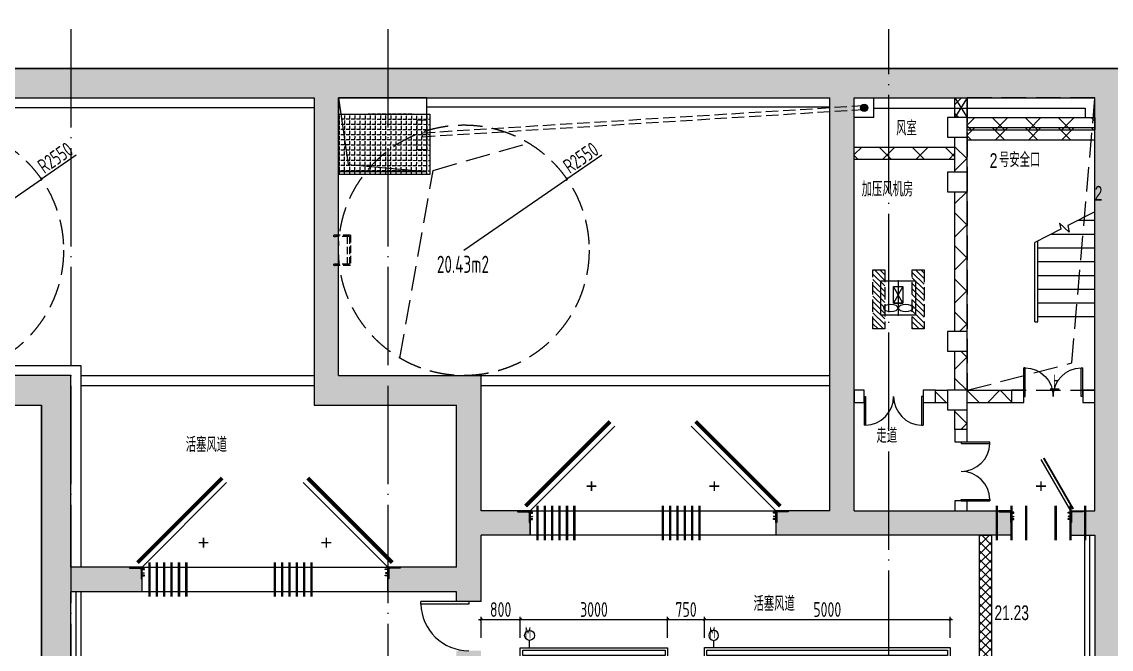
# Model space of a CAD drawing. Extents: x 4 to 13611208, y -605838 to 574722.
# Drawn here: x 13169947 to 13192128, y 211941 to 224710 of the extents above; entities that cross this region are included whole.
import ezdxf

# ---------------------------------------------------------------- set-up
doc = ezdxf.new("R2010")
doc.units = 0
doc.header["$LTSCALE"] = 1000
doc.header["$MEASUREMENT"] = 0
doc.linetypes.add('DASH', pattern=[0.35, 0.25, -0.1])
doc.linetypes.add('DOTE', pattern=[2.42, 2, -0.2, 0.02, -0.2])
for name, color, linetype, lineweight in [('1-人防', 7, 'Continuous', 5), ('1-环控专业', 8, 'Continuous', 5), ('SDF-风阀', 51, 'Continuous', 5), ('建筑底图', 8, 'Continuous', 13)]:
    doc.layers.add(name, color=color, linetype=linetype, lineweight=lineweight)
doc.layers.add('SDF-标注', color=7, linetype='Continuous')
doc.styles.add('67', font='gbenor.shx', dxfattribs={"width": 0.7, "bigfont": 'hztxt.shx'})
doc.styles.add('C', font='HZTXT_E', dxfattribs={"width": 0.7, "bigfont": 'HZTXT'})
doc.styles.add('du', font='gbenor.shx', dxfattribs={"width": 0.8, "bigfont": 'hztxt.shx'})
doc.styles.get("Standard").update_dxf_attribs({"font": 'gbenor.shx', "bigfont": 'gbcbig.shx'})
doc.dimstyles.new('67', dxfattribs={"dimscale": 100, "dimtxt": 3, "dimasz": 0.5, "dimexe": 0.5, "dimexo": 2, "dimgap": 0.5, "dimtad": 2, "dimdec": 0, "dimrnd": 5, "dimzin": 0, "dimdsep": 46, "dimtxsty": 'du', "dimblk": 'ARCHTICK', "dimcen": 0, "dimdle": 0.5, "dimclrd": 256, "dimclre": 256, "dimclrt": 256, "dimazin": 0, "dimtfac": 1, "dimtdec": 0, "dimtix": 1, "dimtmove": 2, "dimatfit": 3, "dimfxl": 100, "dimtolj": 1, "dimtzin": 0, "dimlwd": -1, "dimlwe": -1, "dimarcsym": 0})
pattern_1 = [(45, (0, 0), (-336.759605, 336.759605), []), (135, (0, 0), (-336.759605, -336.759605), [])]

# ---------------------------------------------------------------- blocks, each defined once
blk = doc.blocks.new('ZLFJP')
at = {"layer": '1-环控专业', "color": 250}
for p, q in [((1, 0.5), (0, 0.5)), ((0, 0.5), (0, -0.5)), ((1, -0.5), (1, 0.5)), ((0, 0), (1, 0)), ((0.161, -0.135), (0.65, 0.135)), ((0.65, -0.135), (0.161, 0.135)), ((0.65, 0.135), (0.161, 0.135)), ((0.161, 0.135), (0.161, -0.135)), ((0.65, 0.135), (0.65, -0.135)), ((0.65, -0.135), (0.65, 0.135)), ((0.161, -0.135), (0.65, -0.135)), ((0, -0.5), (1, -0.5))]:
    blk.add_line(p, q, dxfattribs=at)
for centre in [(0.788, 0.216), (0.788, -0.216)]:
    blk.add_ellipse(centre, major_axis=(0, -0.216), ratio=0.452975, dxfattribs=at)
for p in [(0, 0), (1, 0)]:
    blk.add_point(p, dxfattribs=at)
blk = doc.blocks.new('爬梯')
at = {"layer": '1-人防', "color": 0, "linetype": 'DASH', "ltscale": 0.3}
for p, q in [((7260667, -1182299), (7260667, -1182147)), ((7260681, -1182287), (7260681, -1182147)), ((7260961, -1182287), (7260961, -1182147)), ((7260975, -1182299), (7260975, -1182147)), ((7260975, -1182299), (7260667, -1182299)), ((7260961, -1182264), (7260681, -1182264)), ((7260961, -1182287), (7260681, -1182287))]:
    blk.add_line(p, q, dxfattribs=at)
at = {"layer": '1-人防', "color": 0, "linetype": 'DASH'}
for centre in [(7260674, -1182139), (7260968, -1182139)]:
    blk.add_circle(centre, 10.5, dxfattribs=at)
blk = doc.blocks.new('JG')
blk.add_hatch(color=0).paths.add_polyline_path([(-240, 0), (-240, -15, 0.414214), (-233, -22), (-48, -22, -0.414214), (-22, -48), (-22, -249, 0.414214), (-15, -256), (0, -256), (0, 0)])
at = {"color": 0}
blk.add_lwpolyline([(0, 0), (0, -256), (-15, -256, -0.414214), (-22, -249), (-22, -48, 0.414214), (-48, -22), (-233, -22, -0.414214), (-240, -15), (-240, 0)], format="xyb", close=True, dxfattribs=at)
for points in [[(-176, 0), (-176, 48), (-160, 48), (-160, 0)], [(-118, 0), (-112, 45), (-119, 45), (-125, 0)], [(-48, 0), (-48, 48), (-32, 48), (-32, 0)]]:
    blk.add_lwpolyline(points, close=True, dxfattribs=at)
blk = doc.blocks.new('$DorLib2D$00000001')
for p, q in [((0.45, 0.975), (0.5, 0.975)), ((0.45, 0), (0.45, 0.975)), ((0.5, 0), (0.5, 0.975)), ((0.5, 0), (0.45, 0))]:
    blk.add_line(p, q)
at = {"lineweight": 13}
blk.add_arc((0.475, 0), 0.975, 91.4693, 180, dxfattribs=at)
blk = doc.blocks.new('$DorLib2D$00000002')
for p, q in [((-0.5, 0), (-0.5, 0.4875)), ((-0.475, 0.4875), (-0.5, 0.4875)), ((-0.475, 0), (-0.475, 0.4875)), ((0.475, 0), (0.475, 0.4875)), ((0.475, 0.4875), (0.5, 0.4875)), ((0.5, 0), (0.5, 0.4875)), ((-0.5, 0), (-0.475, 0)), ((0.5, 0), (0.475, 0))]:
    blk.add_line(p, q)
at = {"lineweight": 13}
for centre, start, end in [((-0.4875, 0), 0, 88.53072), ((0.4875, 0), 91.46928, 180)]:
    blk.add_arc(centre, 0.4875, start, end, dxfattribs=at)
blk = doc.blocks.new('_FZH')
blk.add_lwpolyline([(-0.5, -0.5), (0.5, -0.5), (0.5, 0.5), (-0.5, 0.5)], close=True)
blk = doc.blocks.new('_ArchTick')
at = {"color": 0, "linetype": 'ByBlock', "const_width": 0.4}
blk.add_lwpolyline([(-0.5, -0.5), (0.5, 0.5)], dxfattribs=at)
blk = doc.blocks.new('*D265')
at = {"layer": 'SDF-标注', "transparency": 16777216}
for p, q in [((13179247, 212548), (13180147, 212548)), ((13179297, 212172), (13179297, 212598)), ((13180097, 212172), (13180097, 212598))]:
    blk.add_line(p, q, dxfattribs=at)
at = {"layer": 'SDF-标注', "transparency": 16777216, "xscale": 50, "yscale": 50, "zscale": 50, "rotation": 180}
blk.add_blockref('_ArchTick', (13179297, 212548), dxfattribs=at)
at = {"layer": 'SDF-标注', "transparency": 16777216, "xscale": 50, "yscale": 50, "zscale": 50}
blk.add_blockref('_ArchTick', (13180097, 212548), dxfattribs=at)
at = {"layer": 'SDF-标注', "transparency": 16777216, "insert": (13179697, 212748), "char_height": 300, "attachment_point": 5, "style": 'du'}
blk.add_mtext('\\A1;800', dxfattribs=at)
blk = doc.blocks.new('*D266')
at = {"layer": 'SDF-标注', "transparency": 16777216}
for p, q in [((13180047, 212548), (13183147, 212548)), ((13180097, 212172), (13180097, 212598)), ((13183097, 212172), (13183097, 212598))]:
    blk.add_line(p, q, dxfattribs=at)
at = {"layer": 'SDF-标注', "transparency": 16777216, "xscale": 50, "yscale": 50, "zscale": 50, "rotation": 180}
blk.add_blockref('_ArchTick', (13180097, 212548), dxfattribs=at)
at = {"layer": 'SDF-标注', "transparency": 16777216, "xscale": 50, "yscale": 50, "zscale": 50}
blk.add_blockref('_ArchTick', (13183097, 212548), dxfattribs=at)
at = {"layer": 'SDF-标注', "transparency": 16777216, "insert": (13181597, 212748), "char_height": 300, "attachment_point": 5, "style": 'du'}
blk.add_mtext('\\A1;3000', dxfattribs=at)
blk = doc.blocks.new('*D267')
at = {"layer": 'SDF-标注', "transparency": 16777216}
for p, q in [((13183047, 212548), (13183897, 212548)), ((13183097, 212172), (13183097, 212598)), ((13183847, 212172), (13183847, 212598))]:
    blk.add_line(p, q, dxfattribs=at)
at = {"layer": 'SDF-标注', "transparency": 16777216, "xscale": 50, "yscale": 50, "zscale": 50, "rotation": 180}
blk.add_blockref('_ArchTick', (13183097, 212548), dxfattribs=at)
at = {"layer": 'SDF-标注', "transparency": 16777216, "xscale": 50, "yscale": 50, "zscale": 50}
blk.add_blockref('_ArchTick', (13183847, 212548), dxfattribs=at)
at = {"layer": 'SDF-标注', "transparency": 16777216, "insert": (13183472, 212748), "char_height": 300, "attachment_point": 5, "style": 'du'}
blk.add_mtext('\\A1;750', dxfattribs=at)
blk = doc.blocks.new('*D268')
at = {"layer": 'SDF-标注', "transparency": 16777216}
for p, q in [((13183797, 212548), (13188897, 212548)), ((13183847, 212172), (13183847, 212598)), ((13188847, 212172), (13188847, 212598))]:
    blk.add_line(p, q, dxfattribs=at)
at = {"layer": 'SDF-标注', "transparency": 16777216, "xscale": 50, "yscale": 50, "zscale": 50, "rotation": 180}
blk.add_blockref('_ArchTick', (13183847, 212548), dxfattribs=at)
at = {"layer": 'SDF-标注', "transparency": 16777216, "xscale": 50, "yscale": 50, "zscale": 50}
blk.add_blockref('_ArchTick', (13188847, 212548), dxfattribs=at)
at = {"layer": 'SDF-标注', "transparency": 16777216, "insert": (13186347, 212748), "char_height": 300, "attachment_point": 5, "style": 'du'}
blk.add_mtext('\\A1;5000', dxfattribs=at)
blk = doc.blocks.new('*D338')
at = {"layer": 'SDF-标注', "transparency": 16777216}
for p in [(13171056, 221993), (13168247, 220059)]:
    blk.add_line(p, (13170348, 221506), dxfattribs=at)
at = {"layer": 'SDF-标注', "transparency": 16777216, "xscale": 50, "yscale": 50, "zscale": 50, "rotation": 214.5532499022743}
blk.add_blockref('_ArchTick', (13170348, 221506), dxfattribs=at)
at = {"layer": 'SDF-标注', "transparency": 16777216, "insert": (13170630, 221943), "char_height": 300, "attachment_point": 5, "rotation": 34.5532, "style": 'du'}
blk.add_mtext('\\A1;R2550', dxfattribs=at)
blk = doc.blocks.new('dasdfadfsa')
at = {"layer": 'SDF-风阀'}
for p, q in [((0, -232), (0, -444)), ((0, -444), (5000, -444)), ((4950, -282), (50, -282)), ((50, -282), (50, -394)), ((50, -394), (4950, -394)), ((188, -444), (188, -592)), ((4950, -394), (4950, -282)), ((5000, -444), (5000, -232))]:
    blk.add_line(p, q, dxfattribs=at)
blk.add_lwpolyline([(5000, -232), (0, -232), (0, 68), (5000, 68)], close=True, dxfattribs=at)
at = {"layer": 'SDF-风阀', "const_width": 15}
blk.add_lwpolyline([(5076, -232), (-76, -232)], dxfattribs=at)
at = {"layer": 'SDF-风阀'}
blk.add_circle((188, -692), 100, dxfattribs=at)
at = {"layer": 'SDF-风阀', "width": 0.6}
blk.add_text('M', height=240, rotation=180, dxfattribs=at).set_placement((217, -630))
blk = doc.blocks.new('dz3000')
at = {"layer": 'SDF-风阀'}
for p, q in [((0, -512), (0, -300)), ((50, -350), (2950, -350)), ((50, -462), (50, -350)), ((2950, -350), (2950, -462)), ((3000, -300), (3000, -512)), ((3000, -512), (0, -512)), ((2950, -462), (50, -462)), ((2812, -512), (2812, -661))]:
    blk.add_line(p, q, dxfattribs=at)
blk.add_lwpolyline([(0, -300), (3000, -300), (3000, 0), (0, 0)], close=True, dxfattribs=at)
at = {"layer": 'SDF-风阀', "const_width": 15}
blk.add_lwpolyline([(-76, -300), (3076, -300)], dxfattribs=at)
at = {"layer": 'SDF-风阀'}
blk.add_circle((2812, -761), 100, dxfattribs=at)
at = {"layer": 'SDF-风阀', "text_generation_flag": 4, "width": 0.6}
blk.add_text('M', height=240, dxfattribs=at).set_placement((2783, -698))
blk = doc.blocks.new('*D361')
at = {"layer": 'SDF-标注', "transparency": 16777216}
for p in [(13181756, 221994), (13178947, 220060)]:
    blk.add_line(p, (13181047, 221506), dxfattribs=at)
at = {"layer": 'SDF-标注', "transparency": 16777216, "xscale": 50, "yscale": 50, "zscale": 50, "rotation": 214.5532499022981}
blk.add_blockref('_ArchTick', (13181047, 221506), dxfattribs=at)
at = {"layer": 'SDF-标注', "transparency": 16777216, "insert": (13181329, 221943), "char_height": 300, "attachment_point": 5, "rotation": 34.5532, "style": 'du'}
blk.add_mtext('\\A1;R2550', dxfattribs=at)

msp = doc.modelspace()

# ---------------------------------------------------------------- hatches: boundary and pattern name
at = {"layer": '建筑底图'}
h = msp.add_hatch(dxfattribs=at)
h.set_pattern_fill('钢筋混凝土', color=8, scale=100, style=0)
h.set_pattern_definition([(45, (-201772.26, -568125), (-176.7766953, 176.7766953), []), (50, (-201772.26, -568125), (717.260183, -62.752135), [75, -825]), (355, (-201772.26, -568125), (-138.751334, 752.192134), [60, -660]), (100.4514, (-201712.5, -568130.2), (578.50938, 689.439542), [63.74019, -701.142112]), (46.1842, (-201772.3, -567925), (1067.24105, -165.519014), [112.5, -1237.5]), (96.6356, (-201683.3, -567938.8), (934.662706, 974.11787), [95.61029, -1051.713]), (351.1842, (-201772.3, -567925), (934.661945, 974.1186), [90, -990]), (21, (-201672.26, -567975), (596.907052, -402.61889), [75, -825]), (326, (-201672.26, -567975), (243.31533, 725.150045), [60, -660]), (71.4514, (-201622.5, -568008.55), (840.22263, 322.530497), [63.74019, -701.142112]), (37.5, (-201772.26, -568125), (12.1598553, 332.893854), [0, -652, 0, -670, 0, -662.5]), (7.5, (-201772.26, -568125), (263.069537, 394.411712), [0, -382, 0, -637, 0, -252.5]), (327.5, (-201995.26, -568125), (533.822436, -22.554872), [0, -250, 0, -780, 0, -1035]), (317.5, (-202095.26, -568125), (583.18617, 100.104982), [0, -325, 0, -518, 0, -735])])
h.paths.add_polyline_path([(13172397.4, 213609.6), (13170947.4, 213609.6), (13170947.4, 217509.5), (13165697.4, 217509.5), (13165697.4, 223159.5), (13175897.3, 223159.5), (13175897.3, 216909.5), (13178797.4, 216909.5), (13178797.4, 213609.6), (13177397.4, 213609.6), (13177397.4, 213109.6), (13178797.4, 213109.6), (13178797.4, 212909.6), (13179297.4, 212909.6), (13179297.4, 214259.6), (13180297.4, 214259.6), (13180297.4, 214759.6), (13179297.4, 214759.6), (13179297.4, 217509.5), (13176397.3, 217509.5), (13176397.3, 223159.5), (13186397.3, 223159.5), (13186397.3, 214759.6), (13185297.4, 214759.6), (13185297.4, 214259.6), (13190097.4, 214259.6), (13190097.4, 214759.6), (13186897.3, 214759.6), (13186897.3, 223159.5), (13191797.4, 223159.5), (13191797.4, 214759.6), (13191297.4, 214759.6), (13191297.4, 214259.6), (13191797.4, 214259.6), (13191797.4, 206759.5), (13195093.5, 206759.5), (13195093.5, 207459.5), (13192397.4, 207459.5), (13192397.4, 223759.5), (13165097.4, 223759.5), (13165097.4, 216909.5), (13170347.4, 216909.5), (13170347.4, 202646.5), (13170947.4, 202646.5), (13170947.4, 213109.6), (13172397.4, 213109.6)])
h.paths.add_polyline_path([(13179297.4, 211459.6), (13180097.4, 211459.6), (13180097.4, 211759.6), (13179297.4, 211759.6), (13179297.4, 211909.6), (13178797.4, 211909.6), (13178797.4, 206759.5), (13179697.4, 206759.5), (13179697.4, 207059.5), (13179297.4, 207059.5)], flags=17)
h = msp.add_hatch(dxfattribs=at)
h.set_pattern_fill('ANSI37', color=8, scale=300, style=0)
h.set_pattern_definition(pattern_1)
h.paths.add_polyline_path([(13188947.3, 222759.5), (13189197.3, 222759.5), (13189197.3, 223159.5), (13188947.3, 223159.5)])
at = {"layer": '建筑底图', "linetype": 'DASH'}
h = msp.add_hatch(dxfattribs=at)
h.set_pattern_fill('ANSI31', color=256, scale=15, angle=221.00178, style=0)
h.set_pattern_definition([(273.9982216, (12719363.323, 327459.833), (-23.7545455, -1.6603387), [])])
h.paths.add_polyline_path([(13187060.9, 223025.1, -1), (13187133.6, 222893.9, -1)])
at = {"layer": '建筑底图'}
h = msp.add_hatch(dxfattribs=at)
h.set_pattern_fill('ANGLE', color=256, scale=30, angle=449.79873, style=0)
h.set_pattern_definition([(89.79863, (13155757.6, 574740.72), (-104.774353, 0.36824), [76.2, -28.575]), (179.79863, (13155757.6, 574740.72), (-0.36824, -104.774353), [76.2, -28.575])])
h.paths.add_polyline_path([(13178257.3, 221599.5), (13176397.3, 221599.5), (13176397.3, 222829.5), (13178257.3, 222829.5)])
h = msp.add_hatch(dxfattribs=at)
h.set_pattern_fill('ANSI37', color=8, scale=300, style=0)
h.set_pattern_definition(pattern_1)
h.paths.add_polyline_path([(13189197.3, 222759.5), (13189197.3, 222509.5), (13191797.4, 222509.5), (13191797.4, 222759.5)])
h = msp.add_hatch(dxfattribs=at)
h.set_pattern_fill('ANSI37', color=256, scale=300, style=0)
h.set_pattern_definition([(45, (0, -200), (-336.759605, 336.759605), []), (135, (0, -200), (-336.759605, -336.759605), [])])
h.paths.add_polyline_path([(13189197.3, 222559.5), (13189197.3, 222309.5), (13191797.4, 222309.5), (13191797.4, 222559.5)])
h = msp.add_hatch(dxfattribs=at)
h.set_pattern_fill('ANSI37', color=8, scale=300, style=0)
h.set_pattern_definition(pattern_1)
h.paths.add_polyline_path([(13189197.3, 222359.5), (13188947.3, 222359.5), (13188947.3, 221649.5), (13189197.3, 221649.5)])
h = msp.add_hatch(dxfattribs=at)
h.set_pattern_fill('ANSI37', color=256, scale=300, style=0)
h.set_pattern_definition([(45, (-2300, -600), (-336.759605, 336.759605), []), (135, (-2300, -600), (-336.759605, -336.759605), [])])
h.paths.add_polyline_path([(13186897.3, 222159.5), (13186897.3, 221909.5), (13188947.3, 221909.5), (13188947.3, 222159.5)])
h = msp.add_hatch(dxfattribs=at)
h.set_pattern_fill('ANSI37', color=8, scale=300, style=0)
h.set_pattern_definition(pattern_1)
h.paths.add_polyline_path([(13189197.3, 221249.5), (13188947.3, 221249.5), (13188947.3, 218409.5), (13189197.3, 218409.5)])
at = {"layer": '建筑底图', "linetype": 'DASH'}
h = msp.add_hatch(dxfattribs=at)
h.set_pattern_fill('ANSI31', color=256, scale=50, angle=-90, style=0)
h.set_pattern_definition([(315, (13500934.22, 3009158.11), (56.1266008, 56.1266008), [])])
h.paths.add_polyline_path([(13187517.3, 219659.4), (13187517.3, 218459.4), (13187277.3, 218459.4), (13187277.3, 219659.4)])
h = msp.add_hatch(dxfattribs=at)
h.set_pattern_fill('ANSI31', color=256, scale=50, angle=-90, style=0)
h.set_pattern_definition([(315, (13500534.22, 3009158.11), (56.1266008, 56.1266008), [])])
h.paths.add_polyline_path([(13188317.3, 219659.4), (13188317.3, 218459.4), (13188077.3, 218459.4), (13188077.3, 219659.4)])
at = {"layer": '建筑底图'}
h = msp.add_hatch(dxfattribs=at)
h.set_pattern_fill('ANSI37', color=8, scale=300, style=0)
h.set_pattern_definition(pattern_1)
h.paths.add_polyline_path([(13189197.3, 218009.5), (13188947.3, 218009.5), (13188947.3, 217209.5), (13189197.3, 217209.5)])
h = msp.add_hatch(dxfattribs=at)
h.set_pattern_fill('ANSI37', color=8, scale=300, style=0)
h.set_pattern_definition(pattern_1)
h.paths.add_polyline_path([(13188797.3, 216959.5), (13188797.3, 217209.5), (13188547.3, 217209.5), (13188547.3, 216959.5)])
h = msp.add_hatch(dxfattribs=at)
h.set_pattern_fill('ANSI37', color=8, scale=300, style=0)
h.set_pattern_definition(pattern_1)
h.paths.add_polyline_path([(13190097.4, 216959.5), (13190097.4, 217209.5), (13189197.3, 217209.5), (13189197.3, 216959.5)])
h = msp.add_hatch(dxfattribs=at)
h.set_pattern_fill('ANSI37', color=8, scale=300, style=0)
h.set_pattern_definition(pattern_1)
h.paths.add_polyline_path([(13189197.3, 216809.5), (13188947.3, 216809.5), (13188947.3, 216409.6), (13189197.3, 216409.6)])
at = {"layer": '建筑底图', "ltscale": 3}
h = msp.add_hatch(dxfattribs=at)
h.set_pattern_fill('钢筋混凝土', color=256, scale=300, style=0)
h.set_pattern_definition([(45, (0, 0), (-530.330086, 530.330086), []), (50, (0, 0), (2151.78055, -188.2564), [225, -2475]), (355, (0, 0), (-416.254, 2256.5764), [180, -1980]), (100.4514, (179.3, -15.7), (1735.52815, 2068.31863), [191.22057, -2103.42634]), (46.1842, (0, 600), (3201.72315, -496.55704), [337.5, -3712.5]), (96.6356, (266.8, 558.6), (2803.9881, 2922.3536), [286.8309, -3155.139]), (351.1842, (0, 600), (2803.9858, 2922.3558), [270, -2970]), (21, (300, 450), (1790.72116, -1207.85667), [225, -2475]), (326, (300, 450), (729.946, 2175.45014), [180, -1980]), (71.4514, (449.2, 349.3), (2520.6679, 967.5915), [191.22057, -2103.42634]), (37.5, (0, 0), (36.479566, 998.68156), [0, -1956, 0, -2010, 0, -1987.5]), (7.5, (0, 0), (789.20861, 1183.235136), [0, -1146, 0, -1911, 0, -757.5]), (327.5, (-669, 0), (1601.46731, -67.664615), [0, -750, 0, -2340, 0, -3105]), (317.5, (-969, 0), (1749.55851, 300.31495), [0, -975, 0, -1554, 0, -2205])])
h.paths.add_polyline_path([(13191497.4, 215259.6), (13191797.4, 215259.6), (13191797.4, 214759.6), (13191497.4, 214759.6)])
at = {"layer": '建筑底图'}
h = msp.add_hatch(dxfattribs=at)
h.set_pattern_fill('ANSI37', color=8, scale=80, style=0)
h.set_pattern_definition([(45, (0, 0), (-89.8025612, 89.8025612), []), (135, (0, 0), (-89.8025612, -89.8025612), [])])
h.paths.add_polyline_path([(13189697.4, 211759.6), (13189697.4, 214259.6), (13189447.4, 214259.6), (13189447.4, 211759.6)])

# ---------------------------------------------------------------- linework, layer by layer
at = {"layer": '建筑底图', "linetype": 'DOTE'}
for p, q in [((13170947.4, 224559.5), (13170947.4, 202122)), ((13177397.4, 224559.5), (13177397.4, 180083))]:
    msp.add_line(p, q, dxfattribs=at)
at = {"layer": '建筑底图', "color": 8, "linetype": 'DOTE'}
msp.add_line((13187597.4, 180083), (13187597.4, 224559.5), dxfattribs=at)
at = {"layer": '建筑底图'}
for p, q in [((13165097.4, 223759.5), (13192397.4, 223759.5)), ((13165697.4, 223159.5), (13175897.3, 223159.5)), ((13175897.3, 223159.5), (13175897.3, 216909.5)), ((13176397.3, 223159.5), (13186397.3, 223159.5)), ((13176397.3, 217509.5), (13176397.3, 223159.5)), ((13186897.3, 223159.5), (13191797.4, 223159.5)), ((13187297.3, 222759.5), (13187297.3, 223159.5)), ((13188947.3, 222759.5), (13188947.3, 223159.5)), ((13188947.3, 223159.5), (13189197.3, 223159.5)), ((13189197.3, 222759.5), (13189197.3, 223159.5)), ((13191797.4, 214759.6), (13191797.4, 223159.5)), ((13175897.3, 222959.5), (13167494.4, 222959.5)), ((13186397.3, 222969.5), (13178197.3, 222969.5)), ((13187297.3, 222949.5), (13191597.4, 222949.5)), ((13191597.4, 222949.5), (13191597.4, 222759.5)), ((13187297.3, 222759.5), (13186897.3, 222759.5)), ((13189197.3, 222759.5), (13191797.4, 222759.5)), ((13191797.4, 222759.5), (13191797.4, 222509.5)), ((13189197.3, 222559.5), (13191797.4, 222559.5)), ((13189197.3, 222509.5), (13191797.4, 222509.5)), ((13178095, 222443.3), (13178099.9, 222363.4)), ((13188947.3, 221649.5), (13188947.3, 222359.5)), ((13189197.3, 221649.5), (13189197.3, 222359.5)), ((13189197.3, 222309.5), (13191797.4, 222309.5)), ((13186897.3, 222159.5), (13188947.3, 222159.5)), ((13188947.3, 218409.5), (13188947.3, 221249.5)), ((13189197.3, 218409.5), (13189197.3, 221249.5)), ((13191797.4, 220840.6), (13191247.2, 220561.2)), ((13191797.4, 218709.5), (13191797.4, 220840.6)), ((13191104.8, 220488.8), (13190572.4, 220218.4)), ((13191275.1, 220429.1), (13191078.6, 220612.8)), ((13191078.6, 220612.8), (13191104.8, 220488.8)), ((13191247.2, 220561.2), (13191275.1, 220429.1)), ((13191460.5, 220669.5), (13191797.4, 220669.5)), ((13190909.3, 220389.5), (13191797.4, 220389.5)), ((13190572.4, 218709.5), (13190572.4, 220218.4)), ((13190572.4, 218604.5), (13190572.4, 220218.4)), ((13190632.4, 218604.5), (13190632.4, 220248.9)), ((13190632.4, 220109.5), (13191797.4, 220109.5)), ((13190632.4, 219829.5), (13191797.4, 219829.5)), ((13190632.4, 219549.5), (13191797.4, 219549.5)), ((13190632.4, 219269.5), (13191797.4, 219269.5)), ((13190632.4, 218989.5), (13191797.4, 218989.5)), ((13190632.4, 218709.5), (13191063.1, 218709.5)), ((13191063.1, 218709.5), (13191797.4, 218709.5)), ((13190572.4, 218604.5), (13190632.4, 218604.5)), ((13188947.3, 217209.5), (13188947.3, 218009.5)), ((13189197.3, 217209.5), (13189197.3, 218009.5)), ((13170947.4, 217509.5), (13165694.4, 217509.5)), ((13170947.4, 213609.6), (13170947.4, 217509.5)), ((13171147.4, 217509.5), (13175897.3, 217509.5)), ((13176397.3, 217509.5), (13179297.4, 217509.5)), ((13179297.4, 214759.6), (13179297.4, 217509.5)), ((13179297.4, 217509.5), (13186397.3, 217509.5)), ((13171147.4, 217309.5), (13175897.3, 217309.5)), ((13179297.4, 217309.5), (13186397.3, 217309.5)), ((13188547.3, 217209.5), (13188797.3, 217209.5)), ((13189197.3, 217209.5), (13190097.4, 217209.5)), ((13188547.3, 216959.5), (13188797.3, 216959.5)), ((13189197.3, 216959.5), (13190097.4, 216959.5)), ((13165097.4, 216909.5), (13170347.4, 216909.5)), ((13170347.4, 202646.5), (13170347.4, 216909.5)), ((13175897.3, 216909.5), (13178797.4, 216909.5)), ((13178797.4, 213609.6), (13178797.4, 216909.5)), ((13188947.3, 216409.6), (13188947.3, 216809.5)), ((13189197.3, 216409.6), (13189197.3, 216809.5)), ((13180297.4, 214759.6), (13182018.6, 216480.8)), ((13190697.4, 215798.8), (13191297.4, 214759.6)), ((13172397.4, 213609.6), (13174118.6, 215330.8)), ((13177397.4, 213609.5), (13175676.2, 215330.8)), ((13180297.4, 214759.6), (13179297.4, 214759.6)), ((13180297.4, 214759.6), (13180297.4, 214259.6)), ((13191297.4, 214759.6), (13191797.4, 214759.6)), ((13191297.4, 214259.6), (13191297.4, 214759.6)), ((13179297.4, 212909.6), (13179297.4, 214259.6)), ((13180297.4, 214259.6), (13179297.4, 214259.6)), ((13191297.4, 214259.6), (13191797.4, 214259.6)), ((13172397.4, 213609.6), (13170947.4, 213609.6)), ((13172397.4, 213109.6), (13172397.4, 213609.6)), ((13177397.4, 213109.6), (13177397.4, 213609.6)), ((13178797.4, 213609.6), (13177397.4, 213609.6)), ((13172397.4, 213109.6), (13170947.4, 213109.6)), ((13170947.4, 202646.5), (13170947.4, 213109.6)), ((13171057.4, 207569.5), (13171057.4, 213109.6)), ((13171157.4, 207669.5), (13171157.4, 213109.6)), ((13178797.4, 213109.6), (13177397.4, 213109.6)), ((13178797.4, 212909.6), (13178797.4, 213109.6)), ((13179297.4, 212909.6), (13178797.4, 212909.6))]:
    msp.add_line(p, q, dxfattribs=at)
at = {"layer": '建筑底图', "color": 8}
for p, q in [((13186397.3, 214759.6), (13186397.3, 223159.5)), ((13186897.3, 214759.6), (13186897.3, 223159.5)), ((13185297.4, 214759.6), (13183576.2, 216480.8)), ((13186397.3, 214759.6), (13185297.4, 214759.6)), ((13185297.4, 214759.6), (13185297.4, 214259.6)), ((13186897.3, 214759.6), (13190097.4, 214759.6)), ((13190097.4, 214259.6), (13190097.4, 214759.6)), ((13190097.4, 214259.6), (13185297.4, 214259.6)), ((13189447.4, 211759.6), (13189447.4, 214259.6)), ((13189447.4, 214259.6), (13189697.4, 214259.6)), ((13189697.4, 211759.6), (13189697.4, 214259.6)), ((13191587.4, 214259.6), (13191587.4, 206549.5)), ((13191687.4, 214259.6), (13191687.4, 206649.5)), ((13191797.4, 214259.6), (13191797.4, 206759.5)), ((13191797.4, 214009.6), (13191797.4, 206759.5))]:
    msp.add_line(p, q, dxfattribs=at)
at = {"layer": '建筑底图', "linetype": 'DASH'}
for p, q in [((13187094.8, 222999.4), (13178095, 222443.3)), ((13187099.7, 222919.6), (13178099.9, 222363.4))]:
    msp.add_line(p, q, dxfattribs=at)
at = {"layer": '建筑底图', "color": 8}
for points in [[(13421797.4, 205259.5), (13333997.4, 205259.5), (13333997.4, 208709.5), (13334747.4, 208709.5), (13334747.4, 214309.5), (13333997.4, 214309.5), (13333997.4, 224709.5), (13294898.3, 224709.5), (13294898.3, 217009.5), (13299947.4, 217009.5), (13299947.4, 207109.5), (13319627.4, 207109.5), (13319627.4, 205259.5), (13311597.4, 205259.5), (13311597.4, 205909.5), (13271047.4, 205909.5), (13271047.4, 223959.5), (13237197.4, 223959.5), (13237197.4, 205909.5), (13207597.4, 205909.5), (13207597.4, 207459.5), (13192397.4, 207459.5), (13192397.4, 223759.5), (13165097.4, 223759.5)], [(13165097.4, 216909.5), (13170347.4, 216909.5), (13170347.4, 207459.5), (13168947.4, 207459.5)]]:
    msp.add_lwpolyline(points, dxfattribs=at)
at = {"layer": '建筑底图'}
for points in [[(13176397.3, 223159.5), (13176589.7, 221808), (13178197.3, 221659.5)], [(13188947.3, 223159.5), (13189197.3, 222759.5)], [(13189197.3, 223159.5), (13188947.3, 222759.5)], [(13178257.3, 221599.5), (13176397.3, 221599.5), (13176397.3, 222829.5), (13178257.3, 222829.5), (13178257.3, 221599.5)], [(13188947.3, 221909.5), (13186897.3, 221909.5)], [(13165894.4, 221659.5), (13165894.4, 217713.9), (13171147.4, 217713.9), (13171147.4, 213609.6)]]:
    msp.add_lwpolyline(points, dxfattribs=at)
for points in [[(13176397.3, 223159.5), (13176589.7, 221808), (13178197.3, 221659.5), (13176397.3, 221659.5)], [(13178197.3, 221659.5), (13178197.3, 223159.5), (13176397.3, 223159.5), (13176397.3, 221659.5)], [(13189197.3, 223159.5), (13189197.3, 222759.5), (13188947.3, 222759.5), (13188947.3, 223159.5)], [(13172397.3, 213609.6), (13177397.3, 213609.6), (13177397.3, 213109.6), (13172397.3, 213109.6)]]:
    msp.add_lwpolyline(points, close=True, dxfattribs=at)
at = {"layer": '建筑底图', "linetype": 'DASH', "ltscale": 2}
msp.add_lwpolyline([(13189197.3, 217209.5), (13191797.4, 217209.5), (13191797.4, 223159.5), (13189197.3, 223159.5)], close=True, dxfattribs=at)
for points in [[(13189197.3, 217209.5), (13191325.7, 217766.5), (13191797.4, 223159.5)], [(13177644.1, 217863.2), (13178322.1, 221685.6), (13180268.5, 222240.5)]]:
    msp.add_lwpolyline(points, dxfattribs=at)
at = {"layer": '建筑底图'}
for points, const_width in [([(13178197.3, 222109.5), (13177997.3, 222109.5), (13177997.3, 222709.5), (13178197.3, 222709.5)], 20), ([(13180204.4, 214852.6), (13181925.6, 216573.9)], 78.9), ([(13190754.4, 215831.7), (13191354.4, 214792.5)], 39.5), ([(13172304.4, 213702.6), (13174025.6, 215423.9)], 78.9), ([(13177490.4, 213702.6), (13175769.2, 215423.8)], 78.9)]:
    msp.add_lwpolyline(points, dxfattribs=dict(at, const_width=const_width))
at = {"layer": '建筑底图', "linetype": 'DASH'}
for points in [[(13187517.3, 219659.4), (13187517.3, 218459.4), (13187277.3, 218459.4), (13187277.3, 219659.4)], [(13188317.3, 219659.4), (13188317.3, 218459.4), (13188077.3, 218459.4), (13188077.3, 219659.4)]]:
    msp.add_lwpolyline(points, close=True, dxfattribs=at)
at = {"layer": '建筑底图', "color": 8, "const_width": 78.9}
msp.add_lwpolyline([(13185390.4, 214852.6), (13183669.2, 216573.9)], dxfattribs=at)
at = {"layer": '建筑底图', "linetype": 'DASH', "const_width": 30}
for points in [[(13181447.4, 215259.6), (13181647.4, 215259.6)], [(13181547.4, 215159.6), (13181547.4, 215359.6)], [(13190697.4, 215159.6), (13190697.4, 215359.6)], [(13173547.4, 214109.6), (13173747.4, 214109.6)], [(13173647.4, 214009.6), (13173647.4, 214209.6)], [(13176047.4, 214109.6), (13176247.4, 214109.6)], [(13176147.4, 214009.6), (13176147.4, 214209.6)]]:
    msp.add_lwpolyline(points, dxfattribs=at)
at = {"layer": '建筑底图', "color": 8, "linetype": 'DASH', "const_width": 30}
for points in [[(13183947.4, 215259.6), (13184147.4, 215259.6)], [(13184047.4, 215159.6), (13184047.4, 215359.6)], [(13190597.4, 215259.6), (13190797.4, 215259.6)]]:
    msp.add_lwpolyline(points, dxfattribs=at)
at = {"layer": '建筑底图', "color": 8}
msp.add_lwpolyline([(13180297.4, 214759.6), (13185297.4, 214759.6), (13185297.4, 214259.6), (13180297.4, 214259.6)], close=True, dxfattribs=at)
at = {"layer": '建筑底图', "linetype": 'DASH', "lineweight": 15, "ltscale": 0.5, "const_width": 50}
for points in [[(13180447.3, 214859.5), (13180447.3, 214159.5)], [(13180597.3, 214859.5), (13180597.3, 214159.5)], [(13180747.3, 214859.5), (13180747.3, 214159.5)], [(13180897.3, 214859.5), (13180897.3, 214159.5)], [(13181047.3, 214859.5), (13181047.3, 214159.5)], [(13181197.3, 214859.5), (13181197.3, 214159.5)], [(13182997.3, 214859.5), (13182997.3, 214159.5)], [(13183147.3, 214859.5), (13183147.3, 214159.5)], [(13183297.3, 214859.5), (13183297.3, 214159.5)], [(13183447.3, 214859.5), (13183447.3, 214159.5)], [(13183597.3, 214859.5), (13183597.3, 214159.5)], [(13183747.3, 214859.5), (13183747.3, 214159.5)], [(13190997.4, 214859.5), (13190997.4, 214159.5)], [(13191297.4, 214859.5), (13191297.4, 214159.5)], [(13191597.4, 214859.5), (13191597.4, 214159.5)], [(13172547.3, 213709.4), (13172547.3, 213009.4)], [(13172697.3, 213709.4), (13172697.3, 213009.4)], [(13172847.3, 213709.4), (13172847.3, 213009.4)], [(13172997.3, 213709.4), (13172997.3, 213009.4)], [(13173147.3, 213709.4), (13173147.3, 213009.4)], [(13173297.3, 213709.4), (13173297.3, 213009.4)], [(13175097.3, 213709.4), (13175097.3, 213009.4)], [(13175247.3, 213709.4), (13175247.3, 213009.4)], [(13175397.3, 213709.4), (13175397.3, 213009.4)], [(13175547.3, 213709.4), (13175547.3, 213009.4)], [(13175697.3, 213709.4), (13175697.3, 213009.4)], [(13175847.3, 213709.4), (13175847.3, 213009.4)]]:
    msp.add_lwpolyline(points, dxfattribs=at)
at = {"layer": '建筑底图', "color": 8, "linetype": 'DASH', "lineweight": 15, "ltscale": 0.5, "const_width": 50}
for points in [[(13189797.4, 214859.5), (13189797.4, 214159.5)], [(13190097.4, 214859.5), (13190097.4, 214159.5)], [(13190397.4, 214859.5), (13190397.4, 214159.5)]]:
    msp.add_lwpolyline(points, dxfattribs=at)
at = {"layer": '建筑底图'}
msp.add_circle((13187097.3, 222959.5), 75, dxfattribs=at)
at = {"layer": '建筑底图', "linetype": 'DASH', "ltscale": 2}
for centre in [(13168247.4, 220059.2), (13178947.3, 220059.5)]:
    msp.add_circle(centre, 2550, dxfattribs=at)

# ---------------------------------------------------------------- block references
at = {"layer": 'SDF-风阀', "rotation": 180}
msp.add_blockref('dz3000', (13183097.4, 211459.6), dxfattribs=at)
at = {"layer": 'SDF-风阀', "xscale": -1, "rotation": 180}
msp.add_blockref('dasdfadfsa', (13183847.4, 211528.1), dxfattribs=at)
at = {"layer": '建筑底图', "lineweight": 30, "xscale": 400, "yscale": 400, "zscale": 400, "rotation": 180}
for p in [(13188997.3, 222559.5), (13188997.3, 221449.5), (13188997.3, 218209.5), (13188997.3, 217009.5)]:
    msp.add_blockref('_FZH', p, dxfattribs=at)
at = {"layer": '建筑底图'}
for name, p, xscale, yscale, zscale, rotation in [('爬梯', (10813375.5, -14301799.5, 0), 2, 2, 2, 90.00525564986243), ('$DorLib2D$00000002', (13190947.4, 217084.5), -1200, 1200, -1200, 4.234988327790954e-12), ('$DorLib2D$00000002', (13187697.3, 217084.5), -1200, -1200, -1200, 4.373840404816296e-12), ('$DorLib2D$00000001', (13179047.4, 212409.6), 1000, 1000, 1000, 90.00000000004715)]:
    msp.add_blockref(name, p, dxfattribs=dict(at, xscale=xscale, yscale=yscale, zscale=zscale, rotation=rotation))
at = {"layer": '建筑底图', "xscale": -700, "yscale": 700, "rotation": 90.00000058887503}
msp.add_blockref('ZLFJP', (13187791, 219436.5), dxfattribs=at)
at = {"layer": '建筑底图', "yscale": 250, "zscale": 250}
for p, xscale in [((13186997.3, 217084.5), 199.9999986272305), ((13188422.3, 217084.5), 250), ((13190222.4, 217084.5), 250), ((13191672.4, 217084.5), 250), ((13189072.3, 216284.6), 250)]:
    msp.add_blockref('_FZH', p, dxfattribs=dict(at, xscale=xscale))
at = {"layer": '建筑底图', "color": 8, "xscale": -1200, "yscale": -1200, "zscale": -1200, "rotation": 90}
msp.add_blockref('$DorLib2D$00000002', (13189072.3, 215559.6), dxfattribs=at)
at = {"layer": '建筑底图', "color": 8, "xscale": 250, "yscale": 199.9999999719439, "zscale": 199.9999999719439}
msp.add_blockref('_FZH', (13189072.3, 214859.6), dxfattribs=at)
at = {"layer": '建筑底图', "xscale": -1, "rotation": 269.9999999999704}
for p in [(13180297.5, 214759.5), (13172397.4, 213609.6)]:
    msp.add_blockref('JG', p, dxfattribs=at)
at = {"layer": '建筑底图', "color": 8, "rotation": 90.00000000002959}
msp.add_blockref('JG', (13185297.3, 214759.5), dxfattribs=at)
at = {"layer": '建筑底图', "color": 8, "xscale": -1, "rotation": 269.9999999999704}
msp.add_blockref('JG', (13190097.6, 214759.5), dxfattribs=at)
at = {"layer": '建筑底图', "rotation": 90.00000000002959}
for p in [(13191297.3, 214759.5), (13177397.1, 213609.6)]:
    msp.add_blockref('JG', p, dxfattribs=at)

# ---------------------------------------------------------------- texts
at = {"layer": 'SDF-标注', "style": '67', "width": 0.75}
msp.add_text('20.43m2', height=350, dxfattribs=at).set_placement((13178399.6, 219598.6, 0))
at = {"layer": '建筑底图', "width": 0.7}
for s, style, p in [('风室', 'du', (13187749.8, 222393.7)), ('2', 'C', (13189654.6, 221735.2, 0)), ('号安全口', 'C', (13189844.9, 221750.6, 0)), ('加压风机房', 'C', (13187047.3, 221153.8)), ('2', 'C', (13191792.1, 221068.2, 0)), ('上', 'C', (13190872.1, 217204.5)), ('活塞风道', 'C', (13173285.8, 215954)), ('走道', 'C', (13187348.2, 216138.9)), ('活塞风道', 'C', (13184845.5, 212717.9)), ('21.23', 'C', (13189751.1, 212532.2))]:
    msp.add_text(s, height=300, dxfattribs=dict(at, style=style)).set_placement(p)

# ---------------------------------------------------------------- dimensions: what is measured, and where the dimension line sits
at = {"layer": 'SDF-标注'}
for center, mpoint, picture, middle in [((13168247.4, 220059.2), (13170347.6, 221505.5), '*D338', (13170629.5, 221942.5)), ((13178947.3, 220059.5), (13181047.4, 221505.8), '*D361', (13181329.4, 221942.8))]:
    dim = msp.add_radius_dim(center=center, mpoint=mpoint, dimstyle='67', dxfattribs=at)
    dim.commit()
    dim.dimension.update_dxf_attribs({"geometry": picture, "text_midpoint": middle})
for base, p1, p2, picture, middle in [((13180097.4, 212548.3), (13179297.4, 211971.6), (13180097.4, 211971.6), '*D265', (13179697.4, 212748.3)), ((13183097.4, 212548.3), (13180097.4, 211971.6), (13183097.4, 211971.6), '*D266', (13181597.4, 212748.3)), ((13183847.4, 212548.3), (13183097.4, 211971.6), (13183847.4, 211971.6), '*D267', (13183472.4, 212748.3)), ((13188847.4, 212548.3), (13183847.4, 211971.6), (13188847.4, 211971.6), '*D268', (13186347.4, 212748.3))]:
    dim = msp.add_linear_dim(base=base, p1=p1, p2=p2, dimstyle='67', dxfattribs=at)
    dim.commit()
    dim.dimension.update_dxf_attribs({"geometry": picture, "text_midpoint": middle})

doc.saveas('drawing.dxf')
